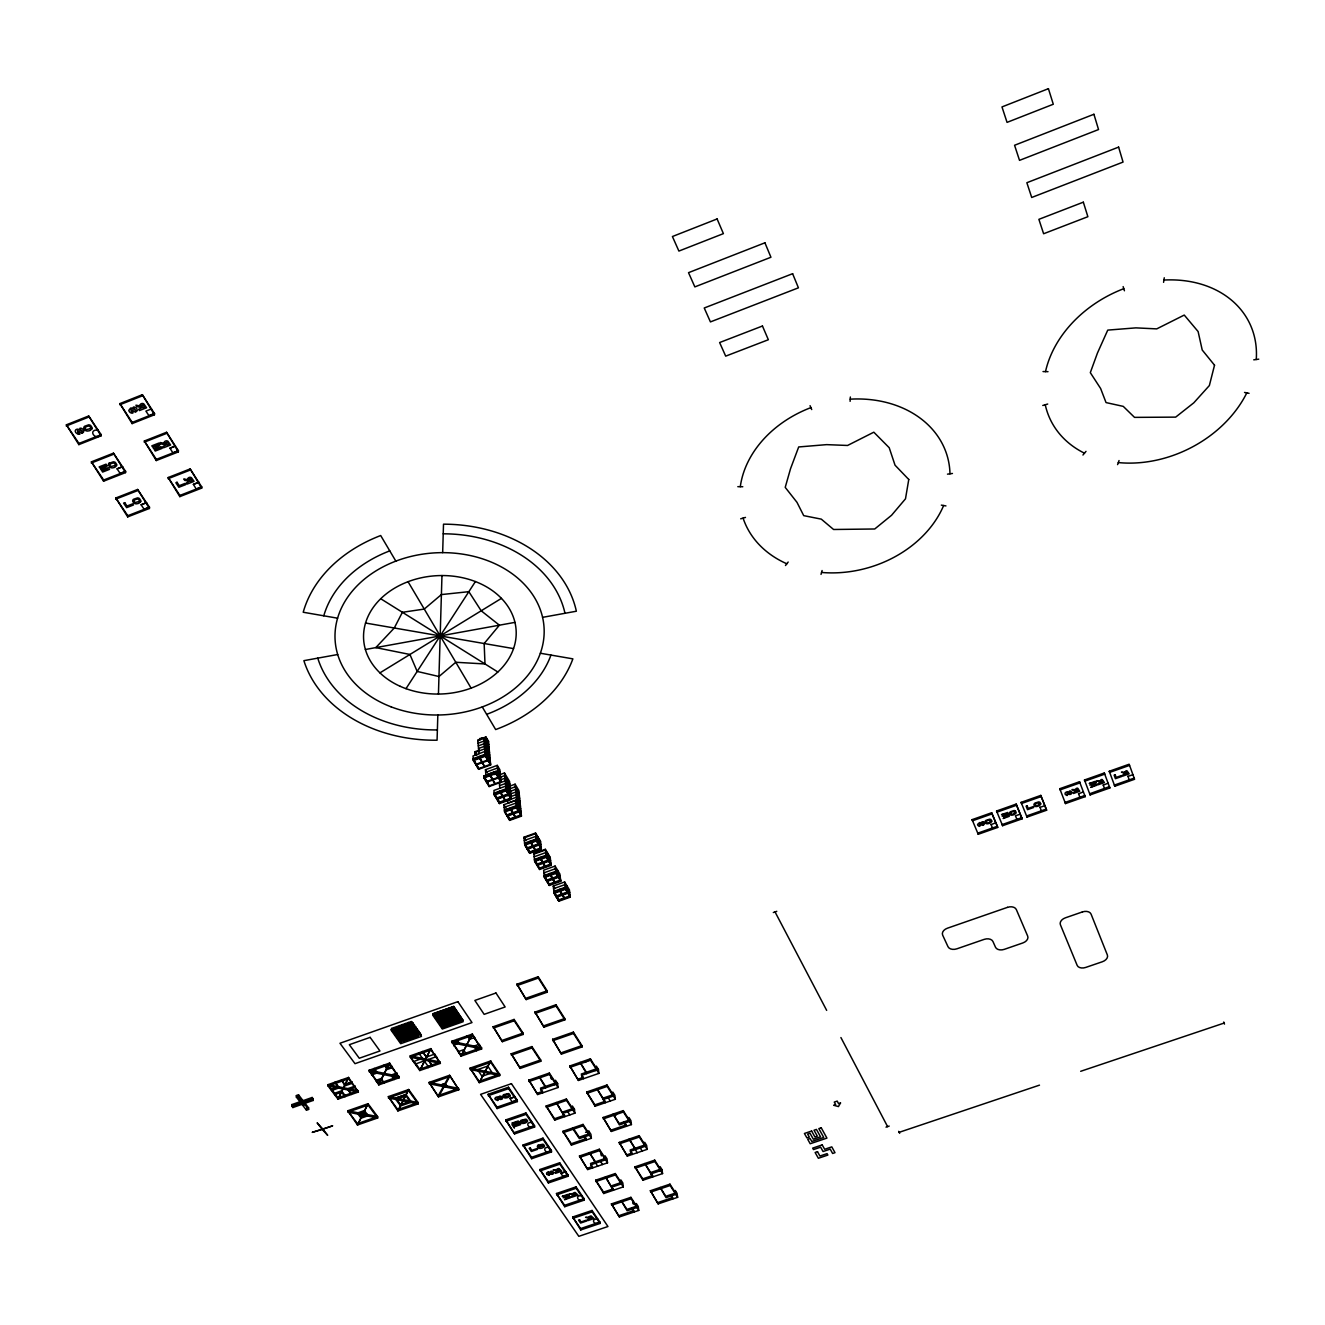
<?xml version="1.0" encoding="UTF-8"?>
<svg xmlns="http://www.w3.org/2000/svg" width="1325" height="1325" viewBox="0 0 1325 1325"><rect width="100%" height="100%" fill="white"/><g stroke="black" fill="none" stroke-linecap="round" stroke-linejoin="round"><path stroke-width="1.5" d="M437.83 715.003L437.068 740.211A139.224 107.921 -3.3 0 1 303.889 660.662L337.709 654.517M438.443 694.052L441.97 575.547M442.666 552.624L443.511 524.17A139.224 107.921 -3.3 0 1 576.358 611.223L542.571 617.351M179.819 496.627L179.885 495.434L201.715 486.938L190.137 468.934L168.176 477.513L179.819 496.627L201.682 488.113L201.731 486.755L196.249 489.057L193.367 484.403L198.849 482.267L193.367 484.403M201.682 488.113L190.137 468.934M156.267 460.553L156.333 459.377L178.411 450.732L166.536 432.281L144.342 441.01L156.267 460.553L178.362 451.908L178.428 450.55L172.896 452.885L169.931 448.132L175.463 445.962L169.931 448.314M178.362 451.908L166.536 432.281M850.103 401.342L850.352 397.003M132.119 423.602L132.202 422.427L154.528 413.615L142.355 394.701L119.913 403.595L132.119 423.602L154.445 414.775L154.528 413.433L148.947 415.636L145.899 411.114L151.497 408.912M127.697 516.899L127.796 515.707L149.493 507.26L137.618 489.455L115.805 497.985L127.697 516.899L149.41 508.452L149.51 507.078L144.077 509.197L141.113 504.775L146.545 502.655L141.113 504.775M149.41 508.452L137.618 489.455M154.445 414.775L142.355 394.701M103.582 481.207L103.681 480.031L125.61 471.418L113.453 453.167L91.392 461.845L103.582 481.207L125.527 472.611L125.627 471.236L120.144 473.389L117.097 468.851L122.596 466.698L117.097 468.851M125.527 472.611L113.453 453.167M78.854 444.62L78.97 443.444L101.147 434.683L88.676 415.984L66.382 424.812L78.854 444.62L101.031 435.859L101.164 434.501C95.334 441.589 87.235 429.25 98.033 430.029M101.031 435.859L88.676 415.984M553.684 1173.155L553.568 1172.36A4.439 2.832 -6.8 0 0 553.171 1171.83L552.542 1171.383A1.987 1.275 -6.8 0 0 551.962 1171.217A1.971 1.259 -6.8 0 0 550.72 1171.283L552.376 1173.271L549.792 1172.161A2.054 1.308 -6.8 0 0 548.285 1171.996M601.384 1155.847L600.854 1154.042M1163.582 282.341L1164.261 277.77M821.02 574.388L822.096 570.512M1071.793 793.228L1071.842 792.35A4.339 3.048 -17.6 0 0 1071.577 791.737L1071.064 791.224A1.954 1.375 -17.6 0 0 1069.391 791.058L1070.617 793.244L1068.364 792.002A1.838 1.292 -17.6 0 0 1067.784 791.77L1067.553 791.737A1.789 1.259 -17.6 0 0 1067.056 791.77L1065.582 792.483A2.004 1.408 -17.6 0 0 1065.085 793.543A3.693 2.6 -17.6 0 0 1065.118 793.923A5.118 3.594 -17.6 0 0 1065.333 794.536L1067.072 795.513L1067.867 794.487A2.103 1.474 -17.6 0 1 1067.056 794.553L1067.039 792.764L1069.341 794.387A1.756 1.226 -17.6 0 0 1070.252 794.387A1.921 1.358 -17.6 0 0 1070.848 794.188L1071.445 793.791M1117.588 464.611L1119.045 460.537M322.24 1129.447L332.674 1125.819L312.187 1132.362L322.24 1129.447L327.689 1135.326L322.952 1129.198M433.159 1014.437L433.689 1013.476M433.838 1015.414L435.163 1012.946M434.517 1016.407L436.654 1012.433M435.18 1017.385L438.128 1011.903M435.859 1018.362L439.618 1011.389M436.538 1019.339L441.092 1010.859M437.2 1020.3L442.583 1010.346M437.879 1021.277L444.057 1009.816M438.542 1022.254L445.548 1009.286M439.221 1023.231L447.038 1008.772M439.883 1024.208L448.513 1008.242M440.562 1025.169L450.003 1007.729M441.225 1026.146L451.494 1007.199M441.888 1027.107L452.968 1006.669M434.733 1054.12L440.38 1063.362L419.793 1070.55L430.907 1048.605L434.815 1055.412M442.964 1027.339L454.044 1006.901M444.438 1026.825L454.723 1007.894M445.912 1026.295L455.386 1008.872M447.386 1025.782L456.048 1009.849M448.86 1025.268L456.711 1010.843M450.334 1024.755L457.373 1011.82M451.825 1024.225L458.053 1012.797M453.299 1023.712L458.715 1013.774M454.773 1023.198L459.377 1014.751M456.247 1022.668L460.04 1015.728M457.721 1022.155L460.703 1016.706M459.195 1021.625L461.365 1017.683M460.686 1021.111L462.027 1018.66M462.16 1020.598L462.673 1019.637M405.997 688.669L475.41 581.559M785.477 565.527L788.176 562.032M1082.956 455.022L1086.003 451.361M553.337 1173.735L552.873 1174.049A1.938 1.242 -6.8 0 1 552.161 1174.314M109.279 463.253L113.337 461.812A3.395 2.7 7.9 0 1 114.082 461.912A3.064 2.435 7.9 0 1 115.358 462.458L116.815 464.678A3.76 2.981 7.9 0 1 116.633 465.638L115.093 467.129A8.364 6.642 8.1 0 1 113.933 467.609L112.377 467.891A3.66 2.915 8 0 1 111.267 467.791A3.097 2.451 8 0 1 109.727 467.029L108.617 465.39A2.998 2.385 8 0 1 108.633 464.28M615.529 1115.004L616.506 1114.706M508.452 1096.123L504.361 1096.587A1.706 1.126 -6 0 1 504.527 1095.278L507.243 1094.351A1.673 1.093 -6 0 1 508.469 1096.123M538.198 1145.264L542.786 1144.22A2.6 1.689 -6.6 0 1 543.532 1144.502L544.525 1145.91A3.23 2.087 -6.6 0 1 544.26 1146.688L542.77 1147.781A7.205 4.654 -6.6 0 1 541.71 1148.162L540.335 1148.411A3.147 2.021 -6.6 0 1 539.391 1148.378A2.633 1.706 -6.6 0 1 538.364 1148.03L537.387 1146.787A2.567 1.656 -6.6 0 1 537.536 1146.009A3.147 2.021 -6.6 0 1 538.116 1145.115M379.927 672.868L501.446 598.37M983.481 824.962L983.962 824.597A1.838 1.292 -15.7 0 0 984.293 824.067L984.309 823.189A4.29 3.031 -15.7 0 0 984.028 822.577L983.647 822.179M584.689 1062.402L587.902 1060.679M66.25 425.987L88.56 417.143M119.813 404.771L142.272 395.877M91.292 463.038L113.354 454.342M144.259 442.186L166.47 433.457M115.706 499.161L137.552 490.648M168.109 478.706L190.088 470.11M479.981 739.118L485.894 736.948L488.494 741.288L490.614 764.939L478.673 769.312L473.389 760.616L473.008 755.979L489.256 749.784L484.039 741.056L478.077 743.242M486.358 742.166L483.741 737.793L477.812 739.979L478.971 753.776M477.861 740.625L485.96 737.594L488.561 741.95M485.546 742.381L488.494 741.288M478.308 745.876L484.271 743.689L489.488 752.401L486.523 753.494M483.675 746.522L486.656 745.428M478.524 748.509L484.503 746.306L489.737 755.035L486.755 756.128M475.211 755.051L474.93 751.755L479.385 750.116M486.888 748.045L474.996 752.418L476.735 755.316M473.389 760.616L485.364 756.211L483.741 737.793M486.987 758.761L489.968 757.668L484.718 748.94M475.973 764.31L487.931 759.921M500.353 774.943L497.769 770.637L485.911 774.976L485.447 769.709L497.273 765.37L499.856 769.676L501.032 782.214L489.157 786.553L483.923 777.957L483.757 775.97L495.666 771.614L500.833 780.226M485.679 772.342L497.521 768.003L500.105 772.309L496.726 773.535M483.923 777.957L495.848 773.601L495.666 771.614M494.623 774.529L498.018 773.287L500.602 777.576M500.072 774.578L504.494 772.972L509.578 781.468L511.301 799.273L499.492 803.563L494.341 795.083L493.927 790.445L505.736 786.139L510.854 794.636L507.906 795.712M486.49 781.601L498.382 777.262M500.32 777.212L504.742 775.589L509.827 784.085M500.568 779.829L504.991 778.222L510.075 786.719M499.591 785.642L505.487 783.489L510.589 791.986L507.657 793.062M509.877 786.089L515.11 784.185L518.87 790.462L521.437 816.117L509.711 820.374L504.626 811.993L503.931 804.689L515.673 800.433L520.708 808.813M510.125 788.69L515.375 786.785L519.118 793.062M494.341 795.083L506.183 790.777L504.494 772.972M508.634 791.936L515.624 789.385L519.383 795.679M496.858 798.677L508.684 794.371M508.883 794.553L515.889 792.002L519.648 798.296M510.887 796.54L516.154 794.636L519.913 800.913M499.376 802.238L511.168 797.948L506.051 789.452L494.225 793.758L499.492 803.563M504.179 807.339L515.922 803.082L520.973 811.463M504.428 810.006L516.187 805.733L521.238 814.113M504.626 811.993L516.386 807.72L515.673 800.433M507.111 815.521L518.853 811.264M509.578 819.032L521.305 814.776L516.253 806.395L504.494 810.668L509.711 820.374M523.971 837.201L535.565 833.011L540.484 841.176L541.345 849.143L529.735 853.317L524.783 845.168L523.971 837.201L525.628 839.918M524.303 840.514L535.929 836.323L540.848 844.489M524.783 845.168L536.41 840.961L535.565 833.011M527.201 848.58L538.811 844.389M529.602 851.992L541.196 847.818L536.277 839.636L524.65 843.826L529.735 853.317M545.37 849.308L533.842 853.466L534.671 861.432L539.573 869.482L551.101 865.341L550.223 857.391L545.37 849.308L546.231 857.275L551.101 865.341M533.909 854.128L545.436 849.971L550.289 858.053M534.19 856.778L545.734 852.621L550.587 860.703M534.671 861.432L548.169 856.662M537.056 864.794L548.6 860.654M555.109 866.07L543.648 870.177L544.426 877.498L549.262 885.448L560.74 881.34L559.912 874.053L555.109 866.07L555.937 873.374L560.74 881.34M544.426 877.498L555.937 873.374M546.778 880.81L558.272 876.703M553.27 886.044L564.665 881.97L569.402 889.853L570.263 897.157L558.852 901.215L554.082 893.365L553.27 886.044L554.86 888.677M553.568 888.694L564.98 884.62L569.717 892.503M554.082 893.365L565.51 889.274L564.665 881.97M556.401 896.628L567.812 892.553M558.703 899.89L570.098 895.816L565.361 887.949L553.933 892.023L558.852 901.215M997.725 827.429L992.028 813.898L972.434 820.804L972.103 819.645L991.68 812.738L997.377 826.253L977.9 833.11L978.231 834.286L997.725 827.429L997.311 826.071M996.566 810.999L1016.192 804.076L1022.138 818.833L1002.594 825.707L996.566 810.999L996.93 812.175L1016.557 805.252L1022.138 818.833M1046.617 810.221L1041.168 796.573L1021.476 803.513L1021.111 802.354L1040.804 795.398L1046.253 809.062L1026.66 815.952L1027.024 817.111L1046.617 810.221L1046.203 808.879M1059.768 788.706L1079.527 781.733L1085.192 796.656L1065.499 803.579L1059.768 788.706L1060.149 789.866L1079.925 782.893L1079.527 781.733M1084.479 779.994L1104.305 772.988L1109.853 787.977L1090.111 794.917L1084.479 779.994L1084.877 781.154L1104.719 774.148L1104.305 772.988M1109.273 771.249L1129.148 764.227L1134.597 779.266L1114.805 786.238L1109.273 771.249L1109.671 772.392L1129.562 765.386M516.998 984.21L538.198 976.74L547.142 990.818L547.291 992.16L526.191 999.58L516.998 984.21L526.191 999.58M517.131 985.552L538.331 978.065L538.198 976.74M991.067 824.614L995.903 822.709M1039.992 807.389L1044.895 805.65M1078.55 793.808L1083.419 791.886M1103.228 785.112L1108.114 783.191M1127.972 776.4L1132.925 774.661M1021.774 817.674L1002.247 824.548L1002.594 825.707M1084.794 795.497L1065.118 802.42L1065.499 803.579M1134.167 778.106L1114.391 785.079L1114.805 786.238M526.058 998.238L547.142 990.818M773.32 912.528L776.781 911.318M296.369 1095.576L298.539 1094.814L308.592 1107.866L308.609 1109.423L306.456 1110.168L296.386 1097.117L296.369 1095.576L300.162 1100.479M384.465 1064.82L386.933 1069.573L392.084 1067.768L392.018 1066.36L386.883 1068.215L384.465 1064.82L369.046 1070.285L378.801 1084.893L399.272 1077.738L389.616 1063.081L384.465 1064.886M493.215 1026.759L514.083 1019.438L523.044 1033.086L523.176 1034.428L502.39 1041.682L493.215 1026.759L502.39 1041.682M535.018 1012.101L555.987 1004.747L564.732 1018.511L564.881 1019.852L543.995 1027.157L535.018 1012.101L543.995 1027.157M296.386 1097.117L298.556 1096.371L298.539 1094.814M493.331 1028.101L514.216 1020.78L514.083 1019.438M535.151 1013.443L556.136 1006.089L555.987 1004.747M371.48 1073.614L376.615 1071.759L399.206 1076.38L378.751 1083.535L378.801 1084.893L389.616 1063.081L378.751 1083.535L369.046 1070.285L376.615 1071.809L374.18 1068.43L376.664 1073.167L371.53 1074.972L371.48 1073.565M459.129 1042.908L453.962 1044.779L454.044 1046.071M331.482 1089.133L338.504 1086.666L335.092 1082.128L328.07 1084.662L328.087 1086.02L338.007 1099.137L358.379 1092.032L348.525 1077.473L335.092 1082.128L338.538 1088.09L331.515 1090.541L331.482 1089.133L338.504 1086.732M344.881 1084.43L351.92 1081.978L351.953 1083.386L344.914 1085.854L341.486 1079.892L344.881 1084.496L351.92 1082.028M422.576 1052.895L422.493 1051.553L426.352 1057.068L434.733 1054.071M303.028 1102.433L301.967 1101.042L312.137 1097.481L313.197 1098.872L313.213 1100.429L292.891 1107.534L291.815 1106.143L291.815 1104.603L300.278 1101.638M303.574 1101.357L301.421 1102.118L303.938 1105.365M291.815 1106.143L312.153 1099.038L312.137 1097.481M292.891 1107.534L292.891 1105.977L313.197 1098.872M301.438 1103.659L303.591 1102.913M432 1066.294L428.108 1059.569L436.488 1056.588L436.571 1057.93M376.333 1080.239L381.451 1078.384L383.919 1083.105L381.501 1079.792L376.383 1081.581L376.333 1080.19M308.592 1107.866L306.439 1108.628L306.456 1110.168M502.291 1040.357L523.044 1033.086M543.863 1025.815L564.732 1018.511M511.251 1053.789L531.905 1046.584L540.666 1059.934L540.799 1061.275L520.245 1068.414L511.251 1053.789L520.245 1068.414M552.624 1039.363L573.377 1032.125L581.923 1045.591L582.089 1046.916L561.419 1054.104L552.624 1039.363L561.419 1054.104M511.367 1055.131L532.037 1047.926L540.799 1061.275M552.757 1040.705L573.526 1033.467L582.089 1046.916M395.811 1098.061L405.963 1094.516L410.684 1101.075L400.531 1104.603L395.811 1098.061L405.98 1094.566M441.192 1084.86L445.018 1083.519L449.572 1075.287L458.848 1089.746L438.476 1096.835L429.118 1082.426L449.572 1075.287L458.848 1089.746L429.184 1083.767L449.655 1076.629L438.476 1096.835L429.118 1082.426L458.748 1088.405L438.393 1095.477L445.018 1083.585L446.74 1085.987L442.914 1087.361L441.192 1084.86L445.018 1083.585L446.74 1086.036M361.079 1116.76L367.389 1114.557L377.625 1116.611L377.675 1117.969L357.502 1124.975L347.779 1110.781L368.035 1103.708L377.625 1116.611L357.468 1123.617L347.779 1110.781L358.065 1112.785L364.375 1110.532L367.389 1114.607L361.079 1116.809L358.065 1112.735L367.389 1114.557M492.254 1072.687L482.018 1076.314L477.497 1069.656L487.749 1066.078L492.254 1072.753M520.112 1067.072L540.666 1059.934M561.27 1052.762L581.923 1045.591M488.13 1094.284L508.485 1087.229L517.247 1100.164L497.007 1107.17L488.13 1094.284L497.107 1108.561L517.379 1101.572L517.23 1099.965L512.179 1101.92L509.976 1098.491L515.044 1096.736L509.976 1098.491M528.874 1080.157L549.328 1073.068L555.755 1082.873L540.484 1088.156L542.77 1092.794L540.617 1089.548L555.904 1084.264L555.49 1080.256L557.626 1083.502L558.04 1087.51L537.685 1094.549L528.874 1080.157L537.685 1094.549M569.833 1065.963L590.37 1058.841L596.648 1068.728L581.294 1074.045L583.547 1078.682L581.46 1075.42L596.813 1070.103L596.349 1066.112L598.42 1069.391L598.9 1073.383L578.445 1080.455L569.833 1065.963L578.445 1080.455M488.229 1095.692L508.601 1088.62L517.379 1101.572M529.006 1081.548L549.461 1074.459L558.04 1087.51M569.982 1067.354L590.536 1060.232L598.9 1073.383M554.231 1084.678L557.626 1083.502M595.008 1070.567L598.42 1069.391M537.553 1093.158L542.621 1091.403M578.296 1079.063L583.398 1077.308M505.769 1119.907L525.926 1112.967L534.505 1125.621L534.638 1127.012L514.58 1133.902L505.769 1119.907L514.58 1133.902M572.814 1110.002L572.367 1105.994L574.454 1109.174L574.901 1113.166L554.744 1120.105L546.115 1106.011L566.371 1099.021L572.648 1108.611L562.562 1112.072M603.157 1099.551L613.309 1096.057L612.812 1092.082L614.85 1095.278L615.347 1099.27L595.091 1106.226L586.66 1092.032L606.999 1085.009L613.144 1094.682L602.991 1098.16M505.885 1121.314L526.058 1114.358L534.638 1127.012M546.264 1107.402L566.504 1100.412L574.901 1113.166M586.809 1093.407L607.165 1086.401L615.347 1099.27M562.711 1113.464L564.814 1116.644L556.235 1102.516L562.711 1113.464L574.454 1109.174M514.448 1132.511L534.505 1125.621C529.669 1130.987 523.226 1121.48 532.368 1122.474M546.115 1106.011L554.595 1118.714L564.665 1115.253M586.66 1092.032L594.925 1104.851L605.045 1101.373L605.21 1102.748L596.813 1088.521L605.045 1101.373M523.044 1144.982L542.985 1138.142L551.382 1150.514L531.54 1157.305L523.044 1144.982L531.656 1158.696L551.515 1151.905L551.366 1150.315C546.182 1156.062 540.517 1146.191 549.295 1147.433M588.88 1131.186L590.917 1134.283L591.381 1138.274L571.423 1145.098L562.993 1131.285L583.033 1124.412L589.178 1133.786L579.191 1137.198L572.996 1127.84L573.145 1129.231L579.34 1138.589L589.343 1135.177L588.88 1131.186L585.551 1132.312M603.123 1117.522L623.247 1110.615L629.259 1120.072L619.222 1123.501L613.177 1114.06L619.388 1124.892L629.441 1121.447L628.928 1117.472L630.915 1120.602L631.429 1124.577L611.388 1131.434L603.123 1117.522L611.388 1131.434M523.16 1146.373L543.118 1139.533L551.515 1151.905M563.125 1132.676L583.182 1125.786L591.381 1138.274M603.289 1118.896L623.429 1111.99L631.429 1124.577M562.993 1131.285L571.274 1143.723L586.23 1138.606L586.395 1139.98L584.342 1136.883M611.206 1130.059L626.245 1124.925L626.41 1126.3L624.423 1123.169M539.938 1169.511L559.68 1162.77L567.895 1174.878L548.252 1181.569L539.938 1169.511L548.384 1182.96L568.044 1176.269L567.878 1174.679L562.976 1176.55L560.906 1173.337L565.841 1171.648L560.906 1173.337M579.489 1156.013L599.331 1149.239L605.359 1158.414L590.519 1163.466L592.689 1167.888L590.668 1164.857L605.525 1159.806L605.045 1155.814L607.032 1158.862L607.513 1162.837L587.753 1169.561L579.489 1156.013L587.753 1169.561M619.222 1142.465L639.163 1135.658L645.043 1144.899L630.137 1149.984L632.273 1154.423L630.303 1151.359L645.225 1146.291L644.695 1142.316L646.633 1145.38L647.163 1149.355L627.321 1156.112L619.222 1142.465L627.321 1156.112M540.07 1170.903L559.829 1164.162L568.044 1176.269M579.638 1157.404L599.496 1150.63L607.513 1162.837M619.388 1143.839L639.346 1137.032L647.163 1149.355M587.604 1168.186L592.54 1166.497M627.139 1154.721L632.091 1153.032M556.467 1193.51L576.027 1186.869L584.06 1198.727L564.599 1205.319L556.467 1193.51L564.748 1206.711L584.226 1200.119L584.043 1198.512C578.942 1204.094 573.51 1194.57 582.072 1195.779M611.554 1187.233L613.508 1190.198L605.459 1176.882L611.554 1187.233L621.342 1183.904L620.862 1179.929L622.816 1182.91L623.297 1186.885L603.736 1193.51L595.637 1180.211L615.28 1173.553L621.177 1182.529L611.388 1185.842M650.823 1173.933L660.662 1170.588L660.115 1166.629L662.02 1169.627L662.566 1173.586L642.907 1180.244L634.973 1166.861L654.716 1160.153L660.479 1169.213L650.625 1172.542M556.599 1194.902L576.176 1188.26L584.226 1200.119M595.786 1181.602L615.446 1174.927L623.297 1186.885M635.155 1168.236L654.914 1161.545L662.566 1173.586M658.74 1170.737L662.02 1169.627M595.637 1180.211L603.571 1192.119L613.342 1188.823M634.973 1166.861L642.741 1178.869L652.546 1175.54L652.745 1176.915L644.844 1163.516L652.546 1175.54M572.648 1217.012L592.027 1210.47L599.894 1222.081L580.615 1228.573L572.648 1217.012L580.764 1229.948L600.043 1223.455L599.861 1221.865C594.809 1227.364 589.476 1217.99 597.939 1219.182M611.438 1203.912L630.899 1197.336L636.662 1206.131L626.973 1209.394L621.16 1200.616L627.139 1210.768L636.845 1207.506L636.331 1203.531L638.253 1206.446L638.766 1210.421L619.388 1216.946L611.438 1203.912L619.388 1216.946M650.409 1190.744L669.953 1184.153L675.584 1193.013L665.846 1196.293L660.181 1187.448L666.028 1197.668L675.783 1194.388L675.22 1190.43L677.075 1193.361L677.655 1197.32L658.177 1203.878L650.409 1190.744L658.177 1203.878M572.798 1218.387L592.176 1211.845L600.043 1223.455M611.603 1205.286L631.081 1198.711L638.766 1210.421M650.592 1192.119L670.152 1185.527L677.655 1197.32M619.222 1215.572L633.731 1210.669L633.913 1212.044L631.992 1209.145M657.995 1202.504L672.587 1197.585L672.769 1198.959L670.897 1196.028M886.011 1127.161L889.191 1126.084M899.162 1132.328L1039.496 1085.142M1080.687 1071.296L1224.118 1023.066M1042.775 405.483L1047.711 404.026M740.692 518.82L745.495 517.412M548.368 1171.979L547.01 1172.575A2.054 1.308 -6.8 0 0 546.596 1173.619L546.612 1173.718M365.385 649.498L514.945 622.369M947.491 474.151L952.443 473.472M1253.748 359.837L1258.75 359.158M80.593 429.565L82.233 431.403L78.887 429.565A2.252 1.805 9.5 0 0 78.059 429.234L77.744 429.184A2.203 1.756 9.5 0 0 77.132 429.217L76.817 429.283A3.213 2.567 9.5 0 0 76.188 429.532A1.954 1.557 9.5 0 0 75.558 430.145A2.451 1.954 9.5 0 0 75.359 431.536L75.409 431.718M524.667 1119.94L521.967 1120.867A1.689 1.093 -6.3 0 0 521.785 1122.126L525.843 1121.679A1.656 1.077 -6.3 0 0 526.141 1121.331L526.224 1120.735M737.81 486.672L742.795 486.739M1043.023 371.563L1048.009 371.679M525.048 1119.956L526.025 1120.403M337.61 618.195L303.21 612.249A139.224 107.921 -3.3 0 1 380.689 535.532L395.844 561.121M365.534 623.032L513.537 648.604M540.352 653.242L572.88 658.856A139.224 107.921 -3.3 0 1 495.666 729.562L482.25 706.921M941.346 505.123L945.951 505.918M1244.539 392.448L1249.061 393.326M81.388 432.861L77.43 430.575L78.026 432.894M134.786 411.744L130.86 409.442L131.423 411.777M498.432 1097.183L501.115 1098.375L499.359 1096.255A2.037 1.342 -5.9 0 1 501.214 1096.371L501.927 1096.852A4.588 3.014 -5.9 0 1 502.341 1097.431L502.49 1098.276A1.938 1.275 -5.9 0 1 502.225 1098.789A1.689 1.11 -5.9 0 1 501.645 1099.203M380.706 598.734L497.852 671.99M132.351 408.415L135.647 410.286L133.278 407.173A2.385 1.938 8.5 0 1 135.481 407.438L136.343 408.15A5.3 4.29 8.5 0 1 136.922 408.994L137.22 410.203M550.571 1077.738L551.564 1079.179M291.815 1104.603L292.891 1105.977M322.604 1128.751L317.139 1122.822L321.892 1128.999M301.984 1102.599L303.044 1103.973M298.556 1096.371L308.609 1109.423M312.153 1099.038L313.213 1100.429M344.964 1095.344L341.585 1090.79L334.579 1093.291L334.612 1094.649L341.618 1092.197L344.997 1096.702L344.964 1095.295M428.074 1066.343L424.248 1060.878L415.884 1063.859L414.112 1061.342L422.476 1058.36L418.617 1052.911L418.7 1054.253M422.493 1051.553L426.352 1057.002M428.108 1059.52L431.933 1064.936M511.914 1124.577L514.382 1128.171M459.146 1042.957L456.81 1039.512L456.893 1040.87M66.382 424.812L78.97 443.444M91.392 461.845L103.681 480.031M115.805 497.985L127.796 515.707M545.569 1086.401L539.093 1076.612L545.701 1087.792M595.455 1161.793L589.41 1152.634L597.625 1166.199M584.192 1135.492L586.23 1138.606M631.826 1207.754L633.731 1210.669M567.763 1111.725L569.849 1114.905M600.573 1161.478L602.577 1164.526M514.216 1020.78L523.176 1034.428M632.654 1202.934L633.4 1204.094M119.913 403.595L132.202 422.427M144.342 441.01L156.333 459.377M168.176 477.513L179.885 495.434M586.412 1072.273L580.102 1062.402L586.577 1073.648M635.089 1148.295L629.176 1139.053L637.242 1152.733M624.241 1121.778L626.245 1124.925M670.715 1194.653L672.587 1197.585M608.241 1097.812L610.278 1101.009M640.24 1147.98L642.194 1151.044M538.331 978.065L547.291 992.16M556.136 1006.089L564.881 1019.852M80.312 429.615L79.815 428.323A2.352 1.888 9.5 0 1 81.305 428.306A2.368 1.888 9.5 0 1 82.017 428.588L82.879 429.3A5.317 4.24 9.5 0 1 83.475 430.128L83.79 431.337M545.552 875.494L543.929 872.844L555.407 868.72L560.21 876.703M483.757 775.97L488.113 783.125M499.31 801.575L494.159 793.095L505.984 788.789L511.102 797.286M507.475 815.024L509.512 818.37M529.536 851.329L524.584 843.164L536.194 838.973L541.13 847.155M538.381 865.871L534.455 859.428L546.016 855.271L550.885 863.353M548.086 881.854L544.211 875.494L555.705 871.37L560.508 879.353M558.637 899.211L553.85 891.361L565.278 887.27L570.015 895.153M478.557 767.987L473.273 759.275L485.248 754.886L490.498 763.614M488.163 783.787L483.824 776.632L495.716 772.276L500.9 780.889M482.416 762.322L479.203 756.426M492.883 779.613L489.703 773.8M505.272 800.101L500.072 790.942M515.442 816.912L510.307 807.869M535.399 849.905L530.381 841.06M545.188 866.086L540.236 857.358M554.86 882.069L549.958 873.44M564.4 897.853L559.564 889.323M474.93 751.755L476.685 754.654M485.447 769.709L487.186 772.558M503.931 804.689L505.968 808.051M525.694 840.58L524.037 837.864L535.648 833.673L540.55 841.839M490.449 762.952L485.182 754.223L473.224 758.612L478.673 769.312M485.364 756.211L490.614 764.939M495.848 773.601L501.032 782.214M506.183 790.777L511.301 799.273M516.386 807.72L521.437 816.117M536.41 840.961L541.345 849.143M565.51 889.274L570.263 897.157M520.178 803.546L516.402 797.253L507.641 800.449L507.889 803.082L516.667 799.886L520.443 806.18M510.34 789.352L505.239 780.856L499.343 783.009L499.823 788.292M484.95 751.59L490.2 760.302M486.192 740.195L488.793 744.551M483.807 738.439L489.024 747.168M408.05 581.708L471.104 688.122M775.042 911.931L826.668 1010.379M840.911 1037.541L887.601 1126.631M898.648 1131.351L899.675 1133.306M972.103 819.645L978.231 834.286M991.017 824.432L992.442 827.794M810.055 405.665L811.728 409.574M1021.111 802.354L1027.024 817.111M1039.926 807.207L1041.301 810.602M1078.5 793.625L1079.809 797.037M1103.162 784.93L1104.454 788.375M1127.906 776.218L1129.165 779.68M1223.737 1022.022L1224.499 1024.109M1109.853 787.977L1109.389 786.636L1089.73 793.758L1090.111 794.917M1084.744 795.315L1085.192 796.656M1040.804 795.398L1041.168 796.573M1123.136 286.614L1124.428 290.771M1020.333 814.113L1015.447 815.836L1016.838 819.214M1016.192 804.076L1016.557 805.252M991.68 812.738L992.028 813.898M495.152 1098.822L495.119 1098.707A2.12 1.391 -5.8 0 1 495.451 1097.696A1.689 1.11 -5.8 0 1 496.08 1097.249L496.941 1096.984A1.905 1.242 -5.8 0 1 498.498 1097.166M669.953 1184.153L670.152 1185.527M654.716 1160.153L654.914 1161.545M639.163 1135.658L639.346 1137.032M642.741 1178.869L642.907 1180.244M623.247 1110.615L623.429 1111.99M630.899 1197.336L631.081 1198.711M606.999 1085.009L607.165 1086.401M615.28 1173.553L615.446 1174.927M590.37 1058.841L590.536 1060.232M594.925 1104.851L595.091 1106.226M599.331 1149.239L599.496 1150.63M603.571 1192.119L603.736 1193.51M567.034 885.912L567.663 891.228M557.51 870.061L558.107 875.378M573.377 1032.125L573.526 1033.467M583.033 1124.412L583.182 1125.786M592.027 1210.47L592.176 1211.845M547.805 853.35L548.451 859.329M549.047 883.46L549.262 885.448M576.027 1186.869L576.176 1188.26M580.615 1228.573L580.764 1229.948M566.371 1099.021L566.504 1100.412M571.274 1143.723L571.423 1145.098M538.033 837.102L538.662 843.064M539.358 867.494L539.573 869.482M564.599 1205.319L564.748 1206.711M559.68 1162.77L559.829 1164.162M554.595 1118.714L554.744 1120.105M549.328 1073.068L549.461 1074.459M515.11 784.185L516.932 802.536M548.252 1181.569L548.384 1182.96M542.985 1138.142L543.118 1139.533M531.905 1046.584L532.037 1047.926M497.273 765.37L498.25 775.937M498.316 776.599L498.432 777.924L486.54 782.263L486.424 780.938M531.54 1157.305L531.656 1158.696M525.926 1112.967L526.058 1114.358M485.894 736.948L487.815 758.596M487.882 759.258L487.998 760.583L476.039 764.972L475.923 763.647M489.041 785.228L489.157 786.553M482.946 738.042L479.915 738.472L480.031 739.781M508.485 1087.229L508.601 1088.62M497.007 1107.17L497.107 1108.561M479.385 1045.557L472.396 1034.063L451.626 1041.334L461.001 1056.158L481.671 1048.936L479.286 1044.216L474.118 1046.088L476.503 1050.742M474.797 1038.8L474.698 1037.458L469.514 1039.33L461.001 1056.158L472.396 1034.063L469.514 1039.28L467.195 1035.885L467.294 1037.227M466.168 1054.352L463.767 1049.648L458.599 1051.52L458.682 1052.812M428.074 1066.294L428.157 1067.635M415.951 1065.151L415.884 1063.793L419.727 1069.209L440.297 1062.021L410.237 1055.843L410.303 1057.201L419.793 1070.55L430.907 1048.605L410.237 1055.843L414.178 1062.65M983.282 825.077A1.838 1.292 -15.7 0 1 982.719 825.26A1.706 1.209 -15.8 0 1 982.057 825.227L979.523 823.62L979.606 825.359A2.087 1.458 -15.7 0 0 980.401 825.293L979.655 826.32A2.286 1.607 -15.7 0 1 979.026 826.27L977.867 825.359A5.085 3.578 -15.8 0 1 977.635 824.746A3.66 2.584 -15.7 0 1 977.585 824.382L979.506 822.626A1.772 1.259 -15.7 0 1 980.003 822.593L980.235 822.626A1.822 1.292 -15.7 0 1 980.815 822.858L983.051 824.15L981.825 821.931A1.938 1.358 -15.7 0 1 983.498 822.08M1014.602 810.635A2.534 1.772 -16.4 0 1 1015.513 811.016L1016.176 812.556A3.097 2.186 -16.4 0 1 1015.795 813.401L1014.221 814.56A6.907 4.869 -16.4 0 1 1013.194 814.941L1011.869 815.173A3.014 2.12 -16.4 0 1 1011.008 815.123A2.551 1.789 -16.4 0 1 1009.948 814.577L1009.435 813.351A2.468 1.739 -16.4 0 1 1009.7 812.523A2.965 2.087 -16.4 0 1 1010.445 811.728L1014.039 810.569A2.799 1.971 -16.4 0 1 1014.602 810.635M443.213 533.809A127.564 98.878 -3.3 0 1 564.98 613.276M323.78 615.81A118.587 91.905 -3.3 0 1 389.765 550.869M437.382 729.926A125.03 96.907 -3.3 0 1 317.768 658.144M550.952 655.08A115.888 89.818 -3.3 0 1 486.639 714.341M850.219 399.173A106.696 85.098 -16.2 0 1 949.975 473.803M943.648 505.521A106.696 85.098 -16.2 0 1 821.566 572.45M786.835 563.787A106.696 85.098 -16.2 0 1 743.093 518.108M740.294 486.706A106.696 85.098 -16.2 0 1 810.9 407.62M1163.913 280.055A110.654 86.489 -26 0 1 1256.249 359.506M1246.808 392.879A110.654 86.489 -26 0 1 1118.317 462.574M1084.479 453.2A110.654 86.489 -26 0 1 1045.243 404.754M1045.508 371.629A110.654 86.489 -26 0 1 1123.782 288.684M546.695 1173.95A5.25 3.346 -6.8 0 0 547.043 1174.497L549.097 1175.325L549.743 1174.381A2.153 1.375 -6.8 0 1 548.898 1174.463L548.351 1172.923L551.498 1174.281A1.772 1.126 -6.8 0 0 552.26 1174.232M495.252 1099.071A5.433 3.578 -5.9 0 0 495.616 1099.651L497.769 1100.545L498.415 1099.551A2.236 1.458 -5.8 0 1 497.537 1099.617L496.941 1097.978L500.221 1099.435A1.938 1.275 -5.9 0 0 501.562 1099.253M131.688 411.843A2.567 2.07 8.5 0 0 132.699 411.777C134.438 414.013 130.049 413.284 129.486 411.76A6.261 5.068 8.5 0 1 128.972 410.932A4.522 3.66 8.5 0 1 128.773 410.419L130.595 408.067A2.203 1.772 8.5 0 1 132.434 408.415M135.697 411.727A2.352 1.905 8.4 0 0 136.392 411.479A1.954 1.573 8.4 0 0 136.988 410.949M135.812 411.678A1.954 1.573 8.4 0 1 134.968 411.694M78.308 432.96A2.567 2.054 9.5 0 0 79.301 432.894L79.947 434.103L78.738 434.269A2.832 2.252 9.5 0 1 77.927 434.186L76.088 432.894A6.294 5.018 9.4 0 1 75.558 432.066M82.299 432.844A2.352 1.888 9.4 0 0 82.978 432.596A1.954 1.557 9.4 0 0 83.574 432.066M82.415 432.795A1.954 1.557 9.4 0 1 81.57 432.811M108.484 464.081A3.66 2.915 8 0 1 109.13 463.021M527.532 1120.9L527.532 1121A3.263 2.12 -6.3 0 1 527.267 1121.695L525.76 1122.822A7.288 4.753 -6.3 0 1 524.7 1123.202L523.309 1123.451A3.18 2.07 -6.3 0 1 522.365 1123.418A2.667 1.739 -6.3 0 1 521.305 1123.07L520.327 1121.795A2.6 1.689 -6.3 0 1 520.46 1121A3.13 2.037 -6.3 0 1 521.122 1120.238L525.76 1119.178A2.633 1.723 -6.3 0 1 526.522 1119.459L527.532 1120.9M589.045 1217.162L585.567 1217.311L589.426 1218.503A2.617 1.64 -7.4 0 1 589.741 1218.834L587.306 1219.861L587.82 1220.623L593.964 1218.536L591.132 1215.952A1.805 1.126 -7.5 0 0 590.47 1216.052A2.551 1.59 -7.5 0 0 589.873 1216.251L589.062 1217.062M141.543 405.467L142.752 407.719L144.574 407.007L142.934 404.903L141.543 405.467M165.658 442.798L166.851 444.985L168.639 444.289L167.049 442.235L165.658 442.798M189.193 479.203L190.353 481.339L192.125 480.66L190.568 478.656L189.193 479.203M991.729 821.069L991.713 821.285A3.097 2.17 -15.9 0 1 991.348 822.013L989.792 823.173A6.89 4.853 -15.9 0 1 988.765 823.554L987.44 823.786A2.998 2.12 -15.9 0 1 986.578 823.719A2.534 1.789 -15.9 0 1 985.502 823.189L984.988 821.964A2.451 1.739 -15.9 0 1 985.253 821.136A2.948 2.087 -15.9 0 1 985.999 820.357L989.56 819.198A2.799 1.971 -15.9 0 1 990.139 819.247A2.518 1.772 -15.9 0 1 991.05 819.645L991.729 821.069M1075.287 789.634L1071.958 789.567L1075.403 791.058A2.6 1.822 -17.7 0 1 1075.652 791.472L1073.117 792.582L1073.465 793.476L1079.742 791.257L1077.656 788.176A1.739 1.226 -17.8 0 0 1076.877 788.243A2.551 1.789 -17.8 0 0 1076.281 788.458L1075.287 789.634M1099.982 780.938L1096.653 780.856L1100.098 782.363A2.6 1.838 -18.2 0 1 1100.346 782.76L1097.796 783.887L1098.143 784.781L1104.421 782.562L1102.135 779.448A1.905 1.342 -18.3 0 0 1101.588 779.531A2.551 1.789 -18.3 0 0 1100.992 779.746L1099.982 780.938M1040.705 803.811L1040.672 804.027A3.097 2.186 -17 0 1 1040.307 804.772L1038.734 805.931A6.94 4.886 -17 0 1 1037.69 806.312L1036.365 806.544A3.014 2.12 -16.9 0 1 1035.504 806.478A2.551 1.805 -16.9 0 1 1034.444 805.948L1033.947 804.722A2.468 1.739 -16.9 0 1 1034.212 803.878A2.965 2.087 -16.9 0 1 1034.974 803.082L1038.568 801.923A2.799 1.971 -17 0 1 1039.148 801.989A2.534 1.789 -17 0 1 1040.042 802.37L1040.705 803.811M1124.759 772.21L1121.43 772.127L1124.859 773.634A2.617 1.838 -18.8 0 1 1125.107 774.048L1122.54 775.158L1122.871 776.069L1129.182 773.85L1126.912 770.703A1.921 1.342 -18.9 0 0 1126.383 770.786A2.567 1.789 -18.9 0 0 1125.786 771.001L1124.759 772.21M1076.281 789.75L1076.745 791.307L1078.335 790.743L1077.639 789.269L1076.281 789.75M1100.976 781.038L1101.439 782.595L1103.029 782.032L1102.251 780.508L1100.976 781.038M140.218 404.887L140.433 406.013L135.962 405.202L136.906 406.659L140.963 407.355A3.18 2.567 8.3 0 1 141.427 407.918L138.645 409.342L139.44 410.568L146.562 407.769L143.845 403.91A1.739 1.424 8.3 0 0 143.299 403.628L142.686 403.479A2.137 1.723 8.3 0 0 141.725 403.562A3.114 2.518 8.3 0 0 141.046 403.827L140.881 403.926A1.938 1.573 8.3 0 0 140.218 404.87M1125.753 772.309L1126.184 773.883L1127.79 773.303L1127.111 771.829L1125.836 772.144M164.366 442.219L164.565 443.328L160.159 442.55L161.087 443.974L165.078 444.637A3.13 2.518 6.9 0 1 165.542 445.183L162.776 446.591L163.555 447.784L170.594 445.018L167.96 441.275A1.723 1.391 6.9 0 0 167.414 440.993L166.801 440.844A2.103 1.689 6.9 0 0 165.857 440.927A3.064 2.468 6.9 0 0 165.178 441.192L165.029 441.291A1.905 1.54 6.9 0 0 164.366 442.219M187.918 478.64L188.117 479.733L183.778 478.971L184.672 480.362L188.614 481.008A3.097 2.468 5.6 0 1 189.061 481.538L186.328 482.913L187.09 484.089L194.046 481.373L191.462 477.712A1.689 1.358 5.6 0 0 190.933 477.447L190.336 477.298A2.07 1.656 5.6 0 0 189.392 477.381A3.014 2.418 5.6 0 0 188.73 477.646L188.581 477.745A1.872 1.507 5.6 0 0 187.918 478.64M556.748 1169.627L553.171 1169.892L557.129 1171.134A2.667 1.706 -6.9 0 1 557.477 1171.482L554.976 1172.542L555.523 1173.321L561.783 1171.201L558.852 1168.484A1.838 1.176 -6.9 0 0 558.173 1168.584A2.6 1.656 -6.9 0 0 557.577 1168.783L556.748 1169.627M986.164 821.748L986.148 821.997A1.723 1.209 -15.9 0 0 986.28 822.361C988.665 824.796 992.938 819.198 988.168 820.308A5.068 3.561 -15.9 0 0 987.407 820.589L986.164 821.748M573.079 1193.593L569.535 1193.858L573.443 1195.067A2.633 1.673 -7.2 0 1 573.775 1195.415L571.307 1196.458L571.837 1197.22L578.048 1195.117L575.166 1192.467A1.822 1.159 -7.2 0 0 574.487 1192.566A2.584 1.623 -7.2 0 0 573.891 1192.765L573.112 1193.477M1010.611 813.136C1011.621 816.846 1018.229 810.668 1012.631 811.678A5.068 3.561 -16.4 0 0 1011.869 811.96L1010.611 813.136M1035.123 804.49C1036.133 808.25 1042.725 801.973 1037.16 803.033A5.085 3.578 -16.9 0 0 1036.382 803.314L1035.123 804.49M543.267 1145.976L538.944 1147.218A1.673 1.077 -6.6 0 1 539.027 1145.877L541.693 1144.966A1.673 1.077 -6.6 0 1 543.184 1145.628L543.267 1145.976M908.768 479.484L905.488 498.829L891.559 515.276L874.732 528.99L833.591 529.487L821.285 519.135L803.712 515.64L796.987 502.341L785.212 487.368L790.528 468.735L798.693 446.956L826.618 444.637L847.569 445.465L873.821 432.198L889.207 447.717L895.037 465.191L908.768 479.484M557.825 1169.859L558.603 1171.3L560.193 1170.77L559.051 1169.428L557.825 1169.859M574.139 1193.825L574.901 1195.233L576.474 1194.703L574.189 1193.742M590.105 1217.278L590.851 1218.669L592.408 1218.139L590.105 1217.278M1214.528 365.187L1209.361 385.558L1193.825 402.8L1175.673 417.127L1134.531 417.375L1123.252 406.377L1106.044 402.585L1100.628 388.507L1090.309 372.64L1097.464 353.013L1107.75 330.107L1135.873 327.871L1156.725 328.882L1184.252 315.068L1198.115 331.548L1202.222 350.015L1214.528 365.187M402.386 612.299L394.287 628L375.803 647.61L409.922 654.467L417.176 671.427L438.973 676.528L455.783 662.268L485 663.957L484.155 643.536L499.409 625.185L481.19 610.792L468.851 591.679L441.407 594.577L424.265 609.069L402.386 612.299M348.525 1077.473L338.007 1099.137L348.525 1077.473M391.869 1028.316L391.355 1029.277L391.869 1028.316M393.343 1027.803L392.051 1030.254L392.747 1031.214L394.817 1027.273L393.343 1027.803M396.291 1026.759L393.426 1032.192L394.121 1033.152L397.765 1026.229L396.291 1026.759M399.239 1025.716L394.8 1034.129L395.496 1035.09L400.713 1025.202L399.239 1025.716M402.204 1024.672L396.175 1036.051L396.871 1037.028L403.678 1024.159L402.204 1024.672M405.152 1023.629L397.55 1037.988L398.245 1038.949L406.626 1023.115L405.152 1023.629M408.1 1022.585L398.924 1039.91L399.603 1040.87L409.591 1022.072L408.1 1022.585M411.065 1021.542L400.63 1042.328L412.141 1021.774L411.065 1021.542M368.035 1103.708L357.502 1124.975L368.035 1103.708M412.82 1022.751L402.833 1041.549L404.307 1041.036L413.499 1023.728L412.82 1022.751M414.195 1024.705L405.765 1040.506L407.239 1039.992L414.874 1025.666L414.195 1024.705M415.553 1026.643L408.713 1039.479L410.17 1038.966L416.232 1027.62L415.553 1026.643M416.911 1028.581L411.644 1038.452L413.118 1037.939L417.59 1029.558L416.911 1028.581M418.269 1030.519L414.576 1037.409L416.05 1036.895L418.948 1031.496L418.269 1030.519M419.627 1032.457L417.524 1036.382L420.29 1033.434L419.627 1032.457M420.969 1034.394L420.456 1035.355L420.969 1034.394M408.696 1089.531L397.898 1110.93L418.153 1103.891L418.087 1102.549L408.696 1089.531L388.341 1096.636L397.898 1110.93L408.696 1089.531M91.988 428.753L90.448 430.277A8.497 6.791 9.5 0 1 89.272 430.774L87.698 431.056A3.71 2.965 9.3 0 1 86.572 430.94A3.147 2.518 9.3 0 1 84.999 430.161L83.873 428.488A3.031 2.435 9.3 0 1 83.873 427.346A3.66 2.915 9.3 0 1 84.518 426.302L88.626 424.828A3.445 2.766 9.3 0 1 89.388 424.928A3.114 2.484 9.3 0 1 90.68 425.491L92.17 427.76A3.826 3.048 9.3 0 1 91.988 428.753M490.648 1060.977L479.252 1082.658L499.724 1075.552L499.608 1074.211L490.648 1060.977L470.077 1068.132L479.252 1082.658L490.648 1060.977M140.665 501.628L139.142 503.086A8.281 6.542 6.8 0 1 137.999 503.55L136.458 503.831A3.611 2.849 6.7 0 1 135.365 503.732A3.048 2.402 6.7 0 1 133.842 503.003L132.765 501.413A2.948 2.319 6.7 0 1 132.782 500.32A3.544 2.799 6.7 0 1 133.428 499.31L137.452 497.902A3.346 2.633 6.6 0 1 138.181 497.985A3.014 2.385 6.7 0 1 139.44 498.515L140.847 500.684A3.693 2.915 6.7 0 1 140.665 501.628M840.514 1102.963L838.427 1106.574L833.69 1105.265L835.644 1104.603L834.286 1102.085L837.201 1101.092L838.559 1103.626L840.514 1102.963M509.893 1096.156L508.386 1097.299A7.37 4.853 -6 0 1 507.309 1097.68L505.918 1097.945A3.213 2.12 -6 0 1 504.941 1097.895A2.7 1.772 -6 0 1 503.881 1097.547L502.871 1096.239A2.633 1.723 -6 0 1 503.003 1095.427A3.163 2.087 -6 0 1 503.666 1094.649L508.353 1093.572A2.667 1.756 -6 0 1 509.115 1093.87L510.158 1095.444A3.296 2.17 -6 0 1 509.893 1096.156M90.315 428.638L86.456 429.615A1.756 1.408 9.3 0 1 85.661 429.068A2.12 1.689 9.3 0 1 85.363 428.571A1.921 1.54 9.3 0 1 85.628 427.246L86.407 426.667A6.261 5.002 9.2 0 1 87.268 426.302L88.609 426.07A1.954 1.573 9.3 0 1 90.315 428.638M114.977 465.522L111.168 466.483A1.739 1.375 8 0 1 110.373 465.953A1.938 1.54 8 0 1 110.356 464.164L111.134 463.618A6.161 4.886 7.8 0 1 111.996 463.253L113.304 463.021A1.938 1.54 7.9 0 1 114.977 465.522M139.042 501.513L135.266 502.473A1.706 1.342 6.7 0 1 134.504 501.943A1.905 1.507 6.7 0 1 134.488 500.204L135.266 499.658A6.078 4.787 6.6 0 1 136.111 499.31L137.403 499.078A1.905 1.507 6.6 0 1 139.042 501.513M107.143 465.771L103.085 468.603L108.468 467.758L109.544 469.348L102.638 472.064L101.959 471.054L107.391 468.884L101.213 469.944L100.584 469L105.288 465.754L99.839 467.891L99.16 466.88L106.066 464.164L107.143 465.771M159.828 444.703L155.721 447.552L161.137 446.707L162.18 448.33L155.24 451.047L154.578 450.036L160.027 447.85L153.849 448.91L153.22 447.966L157.973 444.687L152.491 446.84L151.828 445.829L158.785 443.097L159.828 444.703M1008.159 813.666L1004.267 815.869L1008.772 815.14L1009.269 816.332L1003.124 818.486L1007.646 816.018L1002.18 816.217L1006.685 813.683L1001.518 814.643L1007.679 812.473L1008.159 813.666M1095.891 782.495L1091.916 784.731L1096.454 784.003L1096.901 785.212L1090.707 787.398L1095.295 784.88L1089.829 785.079L1094.4 782.512L1089.216 783.473L1095.427 781.286L1095.891 782.495M518.986 1122.109L515.143 1124.279L519.93 1123.484L520.692 1124.594L514.382 1126.763L513.901 1126.068L518.87 1124.329L512.924 1124.643L517.379 1122.159L511.914 1123.169L518.241 1121L518.986 1122.109M569.038 1195.299L565.278 1197.369L569.916 1196.591L570.628 1197.634L564.5 1199.705L568.872 1197.403L563.142 1197.717L567.481 1195.365L562.197 1196.342L568.326 1194.272L569.038 1195.299M717.107 218.956L672.421 236.529L678.897 251.071L723.4 233.631L717.107 218.956M1048.423 88.676L1001.982 106.928L1007.05 122.38L1053.292 104.244L1048.423 88.676M764.923 242.806L688.52 272.668L694.847 286.896L770.935 257.249L764.923 242.806M1093.92 114.265L1014.569 145.27L1019.521 160.358L1098.541 129.552L1093.92 114.265M124.749 502.672L123.589 503.119L126.637 507.641L133.461 504.991L132.682 503.831L127.018 506.034L124.749 502.672M177.037 482.267L175.877 482.731L178.858 487.285L185.715 484.619L184.953 483.443L179.256 485.679L177.037 482.267M792.615 273.695L704.237 307.996L710.432 321.909L798.428 287.823L792.615 273.695M1118.615 147.108L1026.858 182.718L1031.711 197.475L1123.053 162.081L1118.615 147.108M762.455 326.016L719.624 342.546L725.686 356.143L768.351 339.73L762.455 326.016M1083.337 202.178L1038.883 219.337L1043.62 233.747L1087.875 216.704L1083.337 202.178M485.298 755.548L473.323 759.954L478.623 768.649L490.565 764.277L485.298 755.548M495.782 772.939L483.873 777.295L489.091 785.891L500.966 781.551L495.782 772.939M506.117 790.114L494.275 794.42L499.442 802.9L511.235 798.611L506.117 790.114M508.618 793.708L496.809 797.998L496.925 799.339L508.75 795.033L508.618 793.708M516.319 807.058L504.56 811.331L509.645 819.695L521.371 815.455L516.319 807.058M518.787 810.602L507.044 814.858L507.16 816.183L518.92 811.927L518.787 810.602M536.343 840.298L524.717 844.489L529.669 852.654L541.263 848.48L536.343 840.298M538.745 843.727L527.135 847.917L527.267 849.242L538.878 845.068L538.745 843.727M546.082 855.933L534.522 860.091L539.424 868.157L550.952 864.016L546.082 855.933M546.165 856.613L534.604 860.77L539.49 868.819L551.034 864.678L546.165 856.613M548.533 859.991L536.989 864.132L537.122 865.457L548.666 861.316L548.533 859.991M555.788 872.049L544.293 876.156L549.13 884.123L560.591 880.015L555.788 872.049M555.854 872.711L544.36 876.835L549.196 884.785L560.657 880.678L555.854 872.711M558.189 876.04L546.712 880.148L546.861 881.473L558.338 877.365L558.189 876.04M565.427 888.611L553.999 892.686L558.786 900.553L570.181 896.478L565.427 888.611M567.729 891.891L556.318 895.965L556.467 897.29L567.895 893.216L567.729 891.891M457.887 1001.65L339.962 1043.255L355.001 1063.677L471.998 1022.585L457.887 1001.65M453.713 1006.404L432.728 1013.84L442.235 1027.62L463.104 1020.267L453.713 1006.404M370.139 1037.359L349.336 1044.696L359.274 1058.244L379.96 1050.973L370.139 1037.359M411.876 1022.652L390.974 1030.022L400.697 1043.686L421.482 1036.382L411.876 1022.652M453.812 1007.845L432.811 1015.232L442.318 1029.028L463.203 1021.691L453.812 1007.845M495.964 993.005L474.863 1000.441L484.155 1014.354L505.14 1006.967L495.964 993.005M1027.157 805.815L1026.097 806.196L1027.521 809.658L1033.666 807.488L1033.318 806.594L1028.2 808.399L1027.157 805.815M1115.186 774.794L1114.126 775.158L1115.418 778.686L1121.646 776.5L1121.314 775.589L1116.147 777.411L1115.186 774.794M348.558 1078.832L328.087 1086.02L358.379 1092.032L348.558 1078.832M389.666 1064.422L369.095 1071.643L399.272 1077.738L389.666 1064.422M430.973 1049.947L410.303 1057.201L440.38 1063.362L430.973 1049.947M472.495 1035.405L451.709 1042.676L481.671 1048.936L472.495 1035.405M354.984 1086.102L347.962 1088.603L351.373 1094.467L347.995 1089.962L355.017 1087.51L354.984 1086.102M396.821 1073.018L391.703 1074.857L394.154 1079.527L391.753 1076.215L396.887 1074.426L396.821 1073.018M358.33 1090.674L337.974 1097.796L328.07 1084.662L358.33 1090.674M481.571 1047.595L460.901 1054.816L451.626 1041.334L481.571 1047.595M368.085 1105.067L347.812 1112.139L377.675 1117.969L368.085 1105.067M408.763 1090.889L388.391 1097.978L418.153 1103.891L408.763 1090.889M490.747 1062.319L470.176 1069.49L499.724 1075.552L490.747 1062.319M406.03 1095.924L395.86 1099.468L400.597 1105.944L410.75 1102.417L406.03 1095.924M364.425 1111.94L358.098 1114.143L361.112 1118.168L367.439 1115.965L364.425 1111.94M418.087 1102.549L397.831 1109.588L388.341 1096.636L418.087 1102.549M499.608 1074.211L479.153 1081.316L470.077 1068.132L499.608 1074.211M1007.447 907.36L947.425 928.196A7.288 4.969 -14.3 0 0 942.655 935.135L947.988 946.679A7.254 4.919 -14.3 0 0 956.882 948.816L984.127 939.392A7.238 4.886 -14.8 0 1 992.972 941.545L995.489 947.226A7.238 4.869 -15.1 0 0 1004.267 949.363L1022.784 942.969A7.254 4.886 -15.5 0 0 1027.687 936.113L1016.341 909.579A7.321 4.985 -15.5 0 0 1007.447 907.36M511.433 1083.668L480.578 1094.367L578.826 1236.324L607.96 1226.519L511.433 1083.668M1082.359 911.948L1065.416 917.811A7.271 4.902 -16.3 0 0 1060.398 924.734L1077.159 965.362A7.155 4.737 -16.3 0 0 1085.722 967.432L1102.35 961.751A7.172 4.753 -16.6 0 0 1107.369 955.01L1091.088 914.151A7.288 4.902 -16.7 0 0 1082.359 911.948M530.265 1147.963L529.205 1148.328L531.358 1151.475L537.602 1149.338L537.056 1148.527L531.872 1150.315L530.265 1147.963M811.629 1131.037L804.424 1133.471L806.908 1137.877L809.31 1137.082L807.654 1134.134L810.055 1133.322L813.335 1139.202L820.523 1136.784L816.432 1129.413L814.03 1130.225L817.31 1136.121L814.908 1136.933L811.629 1131.037M821.235 1127.79L818.833 1128.602L823.736 1137.446L811.778 1141.471L810.122 1138.539L807.737 1139.351L810.204 1143.74L826.933 1138.109L821.235 1127.79M579.555 1219.762L578.528 1220.11L580.549 1223.058L586.611 1221.021L586.097 1220.259L581.062 1221.965L579.555 1219.762M822.212 1144.899L812.672 1148.129L813.484 1149.57L820.639 1147.168L823.073 1151.524L830.212 1149.123L832.63 1153.479L834.998 1152.684L831.785 1146.87L824.647 1149.272L822.212 1144.899M817.492 1151.673L815.123 1152.485L818.37 1158.265L827.877 1155.069L827.065 1153.628L819.927 1156.029L817.492 1151.673M484.586 766.463L479.319 757.751L484.586 766.463M495.02 783.721L489.819 775.125L495.02 783.721M505.338 800.764L500.204 792.267L505.338 800.764M515.508 817.575L510.44 809.194L515.508 817.575M535.466 850.567L530.53 842.402L535.466 850.567M545.254 866.749L540.385 858.683L545.254 866.749M554.927 882.732L550.107 874.765L554.927 882.732M564.483 898.516L559.713 890.648L564.483 898.516M400.266 686.35A76.386 59.194 -3.3 0 0 516.187 634.327A76.386 59.194 -3.3 0 0 403.131 583.729A76.386 59.194 -3.3 0 0 400.266 686.35M391.173 706.871A104.658 81.09 -3.3 0 0 544.078 627.984A104.658 81.09 -3.3 0 0 383.505 566.62A104.658 81.09 -3.3 0 0 391.173 706.871"/></g></svg>
